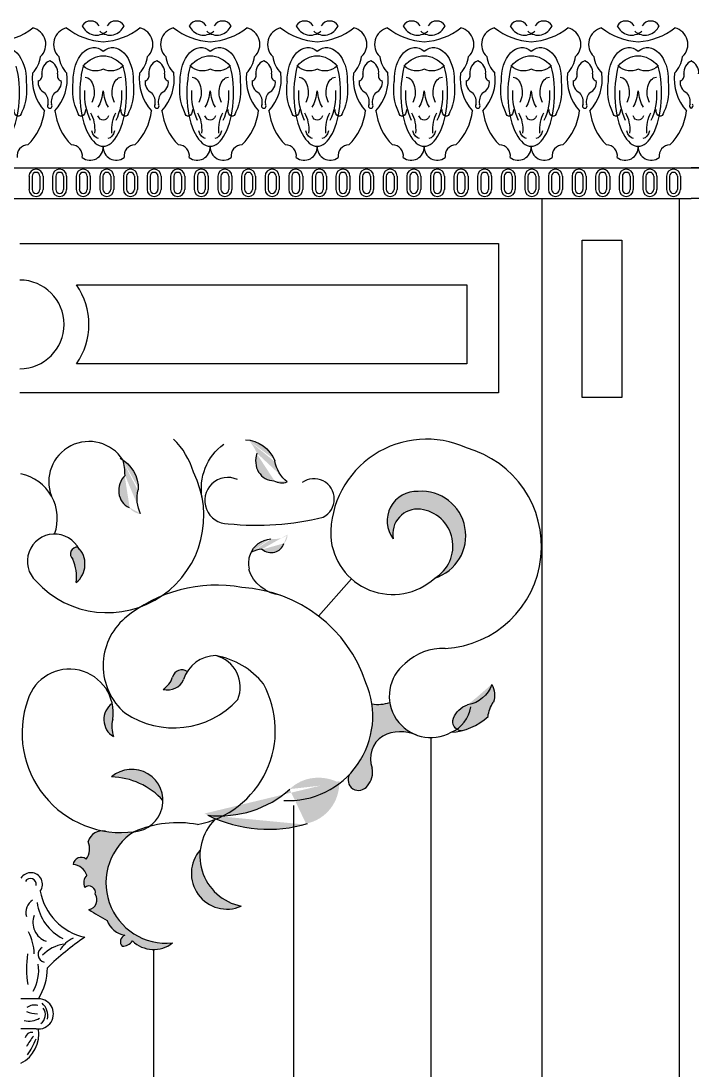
# Model space of a CAD drawing. Extents: x 12262 to 40734, y 30451 to 49613.
# Drawn here: x 16341 to 16726, y 33791 to 34392 of the extents above; entities that cross this region are included whole.
import ezdxf

# ---------------------------------------------------------------- set-up
doc = ezdxf.new("R2010")
doc.units = 0
doc.header["$LTSCALE"] = 0.85
doc.header["$MEASUREMENT"] = 0
doc.layers.get('0').update_dxf_attribs({"linetype": 'CONTINUOUS'})

# ---------------------------------------------------------------- blocks, each defined once
blk = doc.blocks.new('A$C3F570633')
h = blk.add_hatch(color=256)
edge = h.paths.add_edge_path()
edge.add_ellipse((519.39, 2300.04), major_axis=(-3.94, -9.88), ratio=0.92634, start_angle=353.12629, end_angle=397.75061, ccw=False)
edge.add_ellipse((515.16, 2302.64), major_axis=(-4.48, -11.24), ratio=0.92634, start_angle=271.7919, end_angle=379.37109, ccw=False)
edge.add_ellipse((476.04, 2290.93), major_axis=(-12.43, -31.21), ratio=0.92634, start_angle=138.02952, end_angle=154.27041)
edge.add_ellipse((495.69, 2292.05), major_axis=(-8.31, -20.85), ratio=0.92634, start_angle=137.04863, end_angle=192.03429, ccw=False)
edge.add_ellipse((534.32, 2306.81), major_axis=(-7.78, -19.53), ratio=0.92634, start_angle=-56.58752, end_angle=-15.87348)
h = blk.add_hatch(color=256)
edge = h.paths.add_edge_path()
edge.add_ellipse((439.78, 2281.85), major_axis=(-7.66, -7.38), ratio=0.92634, start_angle=353.12629, end_angle=397.75061, ccw=False)
edge.add_ellipse((436.99, 2285.96), major_axis=(-8.71, -8.39), ratio=0.92634, start_angle=271.7919, end_angle=379.37109, ccw=False)
edge.add_ellipse((396.52, 2291.41), major_axis=(-24.19, -23.32), ratio=0.92634, start_angle=138.02952, end_angle=154.27041)
edge.add_ellipse((414.89, 2284.33), major_axis=(-16.16, -15.58), ratio=0.92634, start_angle=137.04863, end_angle=192.03429, ccw=False)
edge.add_ellipse((456.17, 2281.87), major_axis=(-15.13, -14.59), ratio=0.92634, start_angle=-56.58752, end_angle=-15.87348)
for points in [[(606.53, 2234.91, 0.889055), (597.1, 2284.61, 0.634412), (582.69, 2257.47, -0.501542), (598.37, 2274.4, -0.714869)], [(399.06, 2245.81, -0.128168), (401.01, 2232.35, 0.444622), (401.94, 2252.65, 0.752033)], [(456.27, 2178.21, -0.162336), (450.83, 2171.09, 0.358937), (462.58, 2176.76, -0.065624), (464.66, 2181.36, 0.538744)], [(422.33, 2144.1, -0.144461), (421.87, 2153.9, 0.093146), (421.57, 2163.15, 0.539707)], [(580.81, 2163.67, -0.125173), (570.52, 2162.79, -0.230821), (557.65, 2122.39, 0.011556), (557.51, 2122.14, 0.940027), (567.92, 2115.92, 0.240693), (570.68, 2126.07, -0.358479), (576.75, 2144.4, -0.212512), (594.77, 2145.52, -0.256221)], [(450.72, 2107.43, 0.642192), (421.14, 2120.96, -0.20785)], [(434.24, 2089.6, -0.077535), (416.69, 2090.03, 0.366095), (407.84, 2083.94, -0.26272), (406.68, 2073.9, 0.575464), (399.14, 2070.81, -0.301698), (407.07, 2064.63, 0.333691), (405.91, 2057.68, -0.709224), (411.9, 2053.82, -0.542457), (408.23, 2044.94, 0.022486), (418.66, 2038.76, 0.2823), (428.91, 2030.27, 0.550556), (427.36, 2023.9, 0.239922), (433.16, 2026.99, 0.372227), (456.2, 2025.82, -0.79377)], [(472.09, 2079.09, 0.802898), (495.57, 2046.94, -0.388891)]]:
    blk.add_hatch(color=256).paths.add_polyline_path(points)
h = blk.add_hatch(color=256)
edge = h.paths.add_edge_path()
edge.add_ellipse((514.84, 2259.98), major_axis=(5.77, -4.71), ratio=0.92634, start_angle=353.12629, end_angle=397.75061, ccw=False)
edge.add_ellipse((512.21, 2257.7), major_axis=(6.56, -5.35), ratio=0.92634, start_angle=271.7919, end_angle=379.37109, ccw=False)
edge.add_ellipse((511.79, 2229.12), major_axis=(18.21, -14.87), ratio=0.92634, start_angle=138.02952, end_angle=154.27041)
edge.add_ellipse((515.18, 2242.47), major_axis=(12.17, -9.94), ratio=0.92634, start_angle=137.04863, end_angle=192.03429, ccw=False)
edge.add_ellipse((513.47, 2271.37), major_axis=(11.4, -9.31), ratio=0.92634, start_angle=-56.58752, end_angle=-15.87348)
h = blk.add_hatch(color=256)
edge = h.paths.add_edge_path()
edge.add_ellipse((628.7, 2151.49), major_axis=(-10.93, -5.34), ratio=0.92634, start_angle=261.54287, end_angle=316.3402)
edge.add_ellipse((622.71, 2152.87), major_axis=(-5.24, -2.56), ratio=0.92634, start_angle=-46.39701, end_angle=56.92173)
edge.add_ellipse((615.99, 2176.16), major_axis=(-28.33, -13.84), ratio=0.92634, start_angle=76.49144, end_angle=108.48188)
edge.add_ellipse((655.29, 2154.95), major_axis=(-16.63, -8.12), ratio=0.92634, start_angle=301.52874, end_angle=329.88088, ccw=False)
edge.add_ellipse((628.13, 2167.23), major_axis=(-11.65, -5.69), ratio=0.92634, start_angle=136.02906, end_angle=185.53379)
edge.add_ellipse((623.75, 2177.51), major_axis=(-14.73, -7.2), ratio=0.92634, start_angle=71.56783, end_angle=138.79946, ccw=False)
h = blk.add_hatch(color=256)
edge = h.paths.add_edge_path()
edge.add_ellipse((478.15, 2163.84), major_axis=(-44.81, 50.26), ratio=0.92634, start_angle=134.60221, end_angle=180.54934)
edge.add_ellipse((541.77, 2094.89), major_axis=(-17.64, 19.78), ratio=0.92634, start_angle=292.68346, end_angle=362.353, ccw=False)
edge.add_ellipse((525.74, 2120.06), major_axis=(-18.13, 20.33), ratio=0.92634, start_angle=153.47716, end_angle=225.07045, ccw=False)
edge.add_ellipse((505.33, 2169.37), major_axis=(-53.9, 60.45), ratio=0.92634, start_angle=114.29227, end_angle=157.38507, ccw=False)
for p, q in [((-8.52, 2469.98), (1515.86, 2469.98)), ((-8.52, 2469.98), (753.67, 2469.98)), ((1515.86, 2469.98), (753.67, 2469.98)), ((373.89, 2465.2), (373.89, 2457.64)), ((375.67, 2465.2), (375.67, 2457.64)), ((380.16, 2465.2), (380.16, 2457.64)), ((381.94, 2465.2), (381.94, 2457.64)), ((387.43, 2465.2), (387.43, 2457.64)), ((389.21, 2465.2), (389.21, 2457.64)), ((393.7, 2465.2), (393.7, 2457.64)), ((395.48, 2465.2), (395.48, 2457.64)), ((400.97, 2465.2), (400.97, 2457.64)), ((402.75, 2465.2), (402.75, 2457.64)), ((407.24, 2465.2), (407.24, 2457.64)), ((409.02, 2465.2), (409.02, 2457.64)), ((414.5, 2465.2), (414.5, 2457.64)), ((416.29, 2465.2), (416.29, 2457.64)), ((420.78, 2465.2), (420.78, 2457.64)), ((422.56, 2465.2), (422.56, 2457.64)), ((428.04, 2465.2), (428.04, 2457.64)), ((429.83, 2465.2), (429.83, 2457.64)), ((434.32, 2465.2), (434.32, 2457.64)), ((436.1, 2465.2), (436.1, 2457.64)), ((441.58, 2465.2), (441.58, 2457.64)), ((443.37, 2465.2), (443.37, 2457.64)), ((447.86, 2465.2), (447.86, 2457.64)), ((449.64, 2465.2), (449.64, 2457.64)), ((455.12, 2465.2), (455.12, 2457.64)), ((456.9, 2465.2), (456.9, 2457.64)), ((461.4, 2465.2), (461.4, 2457.64)), ((463.18, 2465.2), (463.18, 2457.64)), ((468.66, 2465.2), (468.66, 2457.64)), ((470.44, 2465.2), (470.44, 2457.64)), ((474.94, 2465.2), (474.94, 2457.64)), ((476.72, 2465.2), (476.72, 2457.64)), ((482.2, 2465.2), (482.2, 2457.64)), ((483.98, 2465.2), (483.98, 2457.64)), ((488.48, 2465.2), (488.48, 2457.64)), ((490.26, 2465.2), (490.26, 2457.64)), ((495.74, 2465.2), (495.74, 2457.64)), ((497.52, 2465.2), (497.52, 2457.64)), ((502.02, 2465.2), (502.02, 2457.64)), ((503.8, 2465.2), (503.8, 2457.64)), ((509.28, 2465.2), (509.28, 2457.64)), ((511.06, 2465.2), (511.06, 2457.64)), ((515.56, 2465.2), (515.56, 2457.64)), ((517.34, 2465.2), (517.34, 2457.64)), ((522.82, 2465.2), (522.82, 2457.64)), ((524.6, 2465.2), (524.6, 2457.64)), ((529.1, 2465.2), (529.1, 2457.64)), ((530.88, 2465.2), (530.88, 2457.64)), ((536.36, 2465.2), (536.36, 2457.64)), ((538.14, 2465.2), (538.14, 2457.64)), ((542.64, 2465.2), (542.64, 2457.64)), ((544.42, 2465.2), (544.42, 2457.64)), ((549.9, 2465.2), (549.9, 2457.64)), ((551.68, 2465.2), (551.68, 2457.64)), ((556.18, 2465.2), (556.18, 2457.64)), ((557.96, 2465.2), (557.96, 2457.64)), ((563.44, 2465.2), (563.44, 2457.64)), ((565.22, 2465.2), (565.22, 2457.64)), ((569.71, 2465.2), (569.71, 2457.64)), ((571.5, 2465.2), (571.5, 2457.64)), ((576.98, 2465.2), (576.98, 2457.64)), ((578.76, 2465.2), (578.76, 2457.64)), ((583.25, 2465.2), (583.25, 2457.64)), ((585.04, 2465.2), (585.04, 2457.64)), ((590.52, 2465.2), (590.52, 2457.64)), ((592.3, 2465.2), (592.3, 2457.64)), ((596.79, 2465.2), (596.79, 2457.64)), ((598.58, 2465.2), (598.58, 2457.64)), ((604.06, 2465.2), (604.06, 2457.64)), ((605.84, 2465.2), (605.84, 2457.64)), ((610.33, 2465.2), (610.33, 2457.64)), ((612.11, 2465.2), (612.11, 2457.64)), ((617.6, 2465.2), (617.6, 2457.64)), ((619.38, 2465.2), (619.38, 2457.64)), ((623.87, 2465.2), (623.87, 2457.64)), ((625.65, 2465.2), (625.65, 2457.64)), ((631.14, 2465.2), (631.14, 2457.64)), ((632.92, 2465.2), (632.92, 2457.64)), ((637.41, 2465.2), (637.41, 2457.64)), ((639.19, 2465.2), (639.19, 2457.64)), ((644.68, 2465.2), (644.68, 2457.64)), ((646.46, 2465.2), (646.46, 2457.64)), ((650.95, 2465.2), (650.95, 2457.64)), ((652.73, 2465.2), (652.73, 2457.64)), ((658.22, 2465.2), (658.22, 2457.64)), ((660, 2465.2), (660, 2457.64)), ((664.49, 2465.2), (664.49, 2457.64)), ((666.27, 2465.2), (666.27, 2457.64)), ((671.76, 2465.2), (671.76, 2457.64)), ((673.54, 2465.2), (673.54, 2457.64)), ((678.03, 2465.2), (678.03, 2457.64)), ((679.81, 2465.2), (679.81, 2457.64)), ((685.3, 2465.2), (685.3, 2457.64)), ((687.08, 2465.2), (687.08, 2457.64)), ((691.57, 2465.2), (691.57, 2457.64)), ((693.35, 2465.2), (693.35, 2457.64)), ((698.84, 2465.2), (698.84, 2457.64)), ((700.62, 2465.2), (700.62, 2457.64)), ((705.11, 2465.2), (705.11, 2457.64)), ((706.89, 2465.2), (706.89, 2457.64)), ((712.38, 2465.2), (712.38, 2457.64)), ((714.16, 2465.2), (714.16, 2457.64)), ((718.65, 2465.2), (718.65, 2457.64)), ((720.43, 2465.2), (720.43, 2457.64)), ((725.92, 2465.2), (725.92, 2457.64)), ((727.7, 2465.2), (727.7, 2457.64)), ((732.19, 2465.2), (732.19, 2457.64)), ((733.97, 2465.2), (733.97, 2457.64)), ((739.46, 2465.2), (739.46, 2457.64)), ((741.24, 2465.2), (741.24, 2457.64)), ((745.73, 2465.2), (745.73, 2457.64)), ((747.51, 2465.2), (747.51, 2457.64)), ((-8.52, 2452.47), (753.67, 2452.47)), ((-0.67, 2452.47), (753.67, 2452.47)), ((368.61, 2452.47), (737.9, 2452.47)), ((667.98, 2452.47), (667.98, 1356.78)), ((746.77, 2452.47), (746.77, 1356.78)), ((1508.01, 2452.47), (753.67, 2452.47)), ((1515.86, 2452.47), (753.67, 2452.47)), ((368.61, 2426.7), (643.19, 2426.7)), ((643.19, 2426.7), (643.19, 2341.03)), ((691.08, 2338.5), (691.08, 2428.52)), ((691.08, 2428.52), (713.95, 2428.52)), ((713.95, 2428.52), (713.95, 2338.5)), ((401.18, 2402.9), (624.93, 2402.9)), ((624.93, 2402.9), (624.93, 2357.69)), ((624.93, 2357.69), (401.18, 2357.69)), ((643.19, 2341.03), (368.61, 2341.03)), ((713.95, 2338.5), (691.08, 2338.5)), ((539.94, 2213.18), (558.82, 2234.47)), ((604.33, 2143.52), (604.33, 1422.48)), ((525.54, 2104.55), (525.54, 1536.58)), ((445.35, 2022.1), (445.35, 1579.16)), ((378.05, 1993.77), (369.29, 1993.77)), ((378.05, 1976.64), (369.29, 1976.64))]:
    blk.add_line(p, q)
for centre, radius, start, end in [((409.3, 2548.47), 5.7, 31.90098, 148.09902), ((412.56, 2554.84), 8.77, 202.46916, 312.00275), ((420.32, 2554.84), 8.77, 227.99725, 337.53084), ((423.58, 2548.47), 5.7, 31.90098, 148.09902), ((470.66, 2548.47), 5.7, 31.90098, 148.09902), ((473.92, 2554.84), 8.77, 202.46916, 312.00275), ((481.69, 2554.84), 8.77, 227.99725, 337.53084), ((484.95, 2548.47), 5.7, 31.90098, 148.09902), ((532.03, 2548.47), 5.7, 31.90098, 148.09902), ((535.29, 2554.84), 8.77, 202.46916, 312.00275), ((543.05, 2554.84), 8.77, 227.99725, 337.53084), ((546.31, 2548.47), 5.7, 31.90098, 148.09902), ((593.39, 2548.47), 5.7, 31.90098, 148.09902), ((596.65, 2554.84), 8.77, 202.46916, 312.00275), ((604.42, 2554.84), 8.77, 227.99725, 337.53084), ((607.68, 2548.47), 5.7, 31.90098, 148.09902), ((654.76, 2548.47), 5.7, 31.90098, 148.09902), ((658.01, 2554.84), 8.77, 202.46916, 312.00275), ((665.78, 2554.84), 8.77, 227.99725, 337.53084), ((669.04, 2548.47), 5.7, 31.90098, 148.09902), ((716.12, 2548.47), 5.7, 31.90098, 148.09902), ((719.38, 2554.84), 8.77, 202.46916, 312.00275), ((727.15, 2554.84), 8.77, 227.99725, 337.53084), ((730.41, 2548.47), 5.7, 31.90098, 148.09902), ((352.48, 2580.87), 38.7, 273.84209, 307.5323), ((373.89, 2540.79), 9.64, 313.50597, 77.02197), ((397.62, 2540.79), 9.64, 102.97803, 226.49403), ((419.03, 2580.87), 38.7, 232.4677, 266.15791), ((413.85, 2580.87), 38.7, 273.84209, 307.5323), ((435.26, 2540.79), 9.64, 313.50597, 77.02197), ((458.99, 2540.79), 9.64, 102.97803, 226.49403), ((480.4, 2580.87), 38.7, 232.4677, 266.15791), ((475.21, 2580.87), 38.7, 273.84209, 307.5323), ((496.62, 2540.79), 9.64, 313.50597, 77.02197), ((520.35, 2540.79), 9.64, 102.97803, 226.49403), ((541.76, 2580.87), 38.7, 232.4677, 266.15791), ((536.58, 2580.87), 38.7, 273.84209, 307.5323), ((557.99, 2540.79), 9.64, 313.50597, 77.02197), ((581.72, 2540.79), 9.64, 102.97803, 226.49403), ((603.13, 2580.87), 38.7, 232.4677, 266.15791), ((597.94, 2580.87), 38.7, 273.84209, 307.5323), ((619.35, 2540.79), 9.64, 313.50597, 77.02197), ((643.08, 2540.79), 9.64, 102.97803, 226.49403), ((664.49, 2580.87), 38.7, 232.4677, 266.15791), ((659.31, 2580.87), 38.7, 273.84209, 307.5323), ((680.71, 2540.79), 9.64, 313.50597, 77.02197), ((704.45, 2540.79), 9.64, 102.97803, 226.49403), ((725.86, 2580.87), 38.7, 232.4677, 266.15791), ((720.67, 2580.87), 38.7, 273.84209, 307.5323), ((742.08, 2540.79), 9.64, 313.50597, 77.02197), ((364.46, 2535.79), 16.19, 314.80995, 352.93368), ((407.05, 2535.79), 16.19, 187.06632, 225.19005), ((425.83, 2535.79), 16.19, 314.80995, 352.93368), ((468.42, 2535.79), 16.19, 187.06632, 225.19005), ((487.19, 2535.79), 16.19, 314.80995, 352.93368), ((529.78, 2535.79), 16.19, 187.06632, 225.19005), ((548.56, 2535.79), 16.19, 314.80995, 352.93368), ((591.15, 2535.79), 16.19, 187.06632, 225.19005), ((609.92, 2535.79), 16.19, 314.80995, 352.93368), ((652.51, 2535.79), 16.19, 187.06632, 225.19005), ((671.28, 2535.79), 16.19, 314.80995, 352.93368), ((713.88, 2535.79), 16.19, 187.06632, 225.19005), ((732.65, 2535.79), 16.19, 314.80995, 352.93368), ((388.54, 2524.62), 7.33, 112.12172, 186.07748), ((383.02, 2524.62), 7.33, 353.92252, 67.87828), ((449.9, 2524.62), 7.33, 112.12172, 186.07748), ((444.38, 2524.62), 7.33, 353.92252, 67.87828), ((511.27, 2524.62), 7.33, 112.12172, 186.07748), ((505.74, 2524.62), 7.33, 353.92252, 67.87828), ((572.63, 2524.62), 7.33, 112.12172, 186.07748), ((567.11, 2524.62), 7.33, 353.92252, 67.87828), ((634, 2524.62), 7.33, 112.12172, 186.07748), ((628.47, 2524.62), 7.33, 353.92252, 67.87828), ((695.36, 2524.62), 7.33, 112.12172, 186.07748), ((689.84, 2524.62), 7.33, 353.92252, 67.87828), ((756.73, 2524.62), 7.33, 112.12172, 186.07748), ((750.61, 2524.62), 7.33, 353.92252, 67.87828), ((402.91, 2521.04), 27.23, 173.11072, 222.29173), ((378.42, 2522.85), 3, 284.97746, 19.38913), ((368.61, 2521.04), 27.23, 317.70827, 6.88928), ((393.14, 2522.85), 3, 160.61087, 255.02254), ((464.27, 2521.04), 27.23, 173.11072, 222.29173), ((439.78, 2522.85), 3, 284.97746, 19.38913), ((429.97, 2521.04), 27.23, 317.70827, 6.88928), ((454.5, 2522.85), 3, 160.61087, 255.02254), ((525.64, 2521.04), 27.23, 173.11072, 222.29173), ((501.15, 2522.85), 3, 284.97746, 19.38913), ((491.34, 2521.04), 27.23, 317.70827, 6.88928), ((515.87, 2522.85), 3, 160.61087, 255.02254), ((587, 2521.04), 27.23, 173.11072, 222.29173), ((562.51, 2522.85), 3, 284.97746, 19.38913), ((552.7, 2521.04), 27.23, 317.70827, 6.88928), ((577.23, 2522.85), 3, 160.61087, 255.02254), ((648.36, 2521.04), 27.23, 173.11072, 222.29173), ((623.88, 2522.85), 3, 284.97746, 19.38913), ((614.07, 2521.04), 27.23, 317.70827, 6.88928), ((638.59, 2522.85), 3, 160.61087, 255.02254), ((709.73, 2521.04), 27.23, 173.11072, 222.29173), ((685.24, 2522.85), 3, 284.97746, 19.38913), ((675.43, 2521.04), 27.23, 317.70827, 6.88928), ((699.96, 2522.85), 3, 160.61087, 255.02254), ((771.09, 2521.04), 27.23, 173.11072, 222.29173), ((746.6, 2522.85), 3, 284.97746, 19.38913), ((385.51, 2518.92), 6.41, 170.70041, 247.03968), ((386.04, 2518.92), 6.41, 292.96032, 9.29959), ((446.88, 2518.92), 6.41, 170.70041, 247.03968), ((447.4, 2518.92), 6.41, 292.96032, 9.29959), ((508.24, 2518.92), 6.41, 170.70041, 247.03968), ((508.77, 2518.92), 6.41, 292.96032, 9.29959), ((569.61, 2518.92), 6.41, 170.70041, 247.03968), ((570.13, 2518.92), 6.41, 292.96032, 9.29959), ((630.97, 2518.92), 6.41, 170.70041, 247.03968), ((631.5, 2518.92), 6.41, 292.96032, 9.29959), ((692.34, 2518.92), 6.41, 170.70041, 247.03968), ((692.86, 2518.92), 6.41, 292.96032, 9.29959), ((753.7, 2518.92), 6.41, 170.70041, 247.03968), ((376.8, 2507.82), 8.11, 350.19861, 39.91327), ((394.76, 2507.82), 8.11, 140.08673, 189.80139), ((438.16, 2507.82), 8.11, 350.19861, 39.91327), ((456.12, 2507.82), 8.11, 140.08673, 189.80139), ((499.53, 2507.82), 8.11, 350.19861, 39.91327), ((517.48, 2507.82), 8.11, 140.08673, 189.80139), ((560.89, 2507.82), 8.11, 350.19861, 39.91327), ((578.85, 2507.82), 8.11, 140.08673, 189.80139), ((622.26, 2507.82), 8.11, 350.19861, 39.91327), ((640.21, 2507.82), 8.11, 140.08673, 189.80139), ((683.62, 2507.82), 8.11, 350.19861, 39.91327), ((701.58, 2507.82), 8.11, 140.08673, 189.80139), ((744.99, 2507.82), 8.11, 350.19861, 39.91327), ((385.78, 2505.55), 1.33, 138.15254, 41.84746), ((447.14, 2505.55), 1.33, 138.15254, 41.84746), ((508.51, 2505.55), 1.33, 138.15254, 41.84746), ((569.87, 2505.55), 1.33, 138.15254, 41.84746), ((631.23, 2505.55), 1.33, 138.15254, 41.84746), ((692.6, 2505.55), 1.33, 138.15254, 41.84746), ((753.96, 2505.55), 1.33, 138.15254, 257.25602), ((753.38, 2505.55), 1.33, 282.74398, 41.84746), ((350.16, 2506.48), 32.82, 314.74521, 353.41431), ((421.36, 2506.48), 32.82, 186.58569, 225.25479), ((411.53, 2506.48), 32.82, 314.74521, 353.41431), ((482.72, 2506.48), 32.82, 186.58569, 225.25479), ((472.89, 2506.48), 32.82, 314.74521, 353.41431), ((544.08, 2506.48), 32.82, 186.58569, 225.25479), ((534.25, 2506.48), 32.82, 314.74521, 353.41431), ((605.45, 2506.48), 32.82, 186.58569, 225.25479), ((595.62, 2506.48), 32.82, 314.74521, 353.41431), ((666.81, 2506.48), 32.82, 186.58569, 225.25479), ((656.98, 2506.48), 32.82, 314.74521, 353.41431), ((728.18, 2506.48), 32.82, 186.58569, 225.25479), ((718.35, 2506.48), 32.82, 314.74521, 353.41431), ((373.29, 2476.92), 6.26, 90.26148, 189.23136), ((398.22, 2476.92), 6.26, 350.76864, 89.73852), ((408.95, 2481.88), 7.51, 232.67562, 4.01337), ((423.93, 2481.88), 7.51, 175.98663, 307.32438), ((434.66, 2476.92), 6.26, 90.26148, 189.23136), ((459.59, 2476.92), 6.26, 350.76864, 89.73852), ((470.32, 2481.88), 7.51, 232.67562, 4.01337), ((485.29, 2481.88), 7.51, 175.98663, 307.32438), ((496.02, 2476.92), 6.26, 90.26148, 189.23136), ((520.95, 2476.92), 6.26, 350.76864, 89.73852), ((531.68, 2481.88), 7.51, 232.67562, 4.01337), ((546.66, 2481.88), 7.51, 175.98663, 307.32438), ((557.38, 2476.92), 6.26, 90.26148, 189.23136), ((582.32, 2476.92), 6.26, 350.76864, 89.73852), ((593.04, 2481.88), 7.51, 232.67562, 4.01337), ((608.02, 2481.88), 7.51, 175.98663, 307.32438), ((618.75, 2476.92), 6.26, 90.26148, 189.23136), ((643.68, 2476.92), 6.26, 350.76864, 89.73852), ((654.41, 2481.88), 7.51, 232.67562, 4.01337), ((669.39, 2481.88), 7.51, 175.98663, 307.32438), ((680.11, 2476.92), 6.26, 90.26148, 189.23136), ((705.05, 2476.92), 6.26, 350.76864, 89.73852), ((715.77, 2481.88), 7.51, 232.67562, 4.01337), ((730.75, 2481.88), 7.51, 175.98663, 307.32438), ((741.48, 2476.92), 6.26, 90.26148, 189.23136), ((377.91, 2465.2), 4.03, 0, 180), ((377.91, 2465.2), 2.25, 0, 180), ((391.45, 2465.2), 4.03, 0, 180), ((391.45, 2465.2), 2.25, 0, 180), ((404.99, 2465.2), 4.03, 0, 180), ((404.99, 2465.2), 2.25, 0, 180), ((418.53, 2465.2), 4.03, 0, 180), ((418.53, 2465.2), 2.25, 0, 180), ((432.07, 2465.2), 4.03, 0, 180), ((432.07, 2465.2), 2.25, 0, 180), ((445.61, 2465.2), 4.03, 0, 180), ((445.61, 2465.2), 2.25, 0, 180), ((459.15, 2465.2), 4.03, 0, 180), ((459.15, 2465.2), 2.25, 0, 180), ((472.69, 2465.2), 4.03, 0, 180), ((472.69, 2465.2), 2.25, 0, 180), ((486.23, 2465.2), 4.03, 0, 180), ((486.23, 2465.2), 2.25, 0, 180), ((499.77, 2465.2), 4.03, 0, 180), ((499.77, 2465.2), 2.25, 0, 180), ((513.31, 2465.2), 4.03, 0, 180), ((513.31, 2465.2), 2.25, 0, 180), ((526.85, 2465.2), 4.03, 0, 180), ((526.85, 2465.2), 2.25, 0, 180), ((540.39, 2465.2), 4.03, 0, 180), ((540.39, 2465.2), 2.25, 0, 180), ((553.93, 2465.2), 4.03, 0, 180), ((553.93, 2465.2), 2.25, 0, 180), ((567.47, 2465.2), 4.03, 0, 180), ((567.47, 2465.2), 2.25, 0, 180), ((581.01, 2465.2), 4.03, 0, 180), ((581.01, 2465.2), 2.25, 0, 180), ((594.55, 2465.2), 4.03, 0, 180), ((594.55, 2465.2), 2.25, 0, 180), ((608.09, 2465.2), 4.03, 0, 180), ((608.09, 2465.2), 2.25, 0, 180), ((621.63, 2465.2), 4.03, 0, 180), ((621.63, 2465.2), 2.25, 0, 180), ((635.17, 2465.2), 4.03, 0, 180), ((635.17, 2465.2), 2.25, 0, 180), ((648.71, 2465.2), 4.03, 0, 180), ((648.71, 2465.2), 2.25, 0, 180), ((662.25, 2465.2), 4.03, 0, 180), ((662.25, 2465.2), 2.25, 0, 180), ((675.79, 2465.2), 4.03, 0, 180), ((675.79, 2465.2), 2.25, 0, 180), ((689.33, 2465.2), 4.03, 0, 180), ((689.33, 2465.2), 2.25, 0, 180), ((702.87, 2465.2), 4.03, 0, 180), ((702.87, 2465.2), 2.25, 0, 180), ((716.4, 2465.2), 4.03, 0, 180), ((716.4, 2465.2), 2.25, 0, 180), ((729.94, 2465.2), 4.03, 0, 180), ((729.94, 2465.2), 2.25, 0, 180), ((743.48, 2465.2), 4.03, 0, 180), ((743.48, 2465.2), 2.25, 0, 180), ((377.91, 2457.64), 4.03, 180, 0), ((377.91, 2457.64), 2.25, 180, 0), ((391.45, 2457.64), 4.03, 180, 0), ((391.45, 2457.64), 2.25, 180, 0), ((404.99, 2457.64), 4.03, 180, 0), ((404.99, 2457.64), 2.25, 180, 0), ((418.53, 2457.64), 4.03, 180, 0), ((418.53, 2457.64), 2.25, 180, 0), ((432.07, 2457.64), 4.03, 180, 0), ((432.07, 2457.64), 2.25, 180, 0), ((445.61, 2457.64), 4.03, 180, 0), ((445.61, 2457.64), 2.25, 180, 0), ((459.15, 2457.64), 4.03, 180, 0), ((459.15, 2457.64), 2.25, 180, 0), ((472.69, 2457.64), 4.03, 180, 0), ((472.69, 2457.64), 2.25, 180, 0), ((486.23, 2457.64), 4.03, 180, 0), ((486.23, 2457.64), 2.25, 180, 0), ((499.77, 2457.64), 4.03, 180, 0), ((499.77, 2457.64), 2.25, 180, 0), ((513.31, 2457.64), 4.03, 180, 0), ((513.31, 2457.64), 2.25, 180, 0), ((526.85, 2457.64), 4.03, 180, 0), ((526.85, 2457.64), 2.25, 180, 0), ((540.39, 2457.64), 4.03, 180, 0), ((540.39, 2457.64), 2.25, 180, 0), ((553.93, 2457.64), 4.03, 180, 0), ((553.93, 2457.64), 2.25, 180, 0), ((567.47, 2457.64), 4.03, 180, 0), ((567.47, 2457.64), 2.25, 180, 0), ((581.01, 2457.64), 4.03, 180, 0), ((581.01, 2457.64), 2.25, 180, 0), ((594.55, 2457.64), 4.03, 180, 0), ((594.55, 2457.64), 2.25, 180, 0), ((608.09, 2457.64), 4.03, 180, 0), ((608.09, 2457.64), 2.25, 180, 0), ((621.63, 2457.64), 4.03, 180, 0), ((621.63, 2457.64), 2.25, 180, 0), ((635.17, 2457.64), 4.03, 180, 0), ((635.17, 2457.64), 2.25, 180, 0), ((648.71, 2457.64), 4.03, 180, 0), ((648.71, 2457.64), 2.25, 180, 0), ((662.25, 2457.64), 4.03, 180, 0), ((662.25, 2457.64), 2.25, 180, 0), ((675.79, 2457.64), 4.03, 180, 0), ((675.79, 2457.64), 2.25, 180, 0), ((689.33, 2457.64), 4.03, 180, 0), ((689.33, 2457.64), 2.25, 180, 0), ((702.87, 2457.64), 4.03, 180, 0), ((702.87, 2457.64), 2.25, 180, 0), ((716.4, 2457.64), 4.03, 180, 0), ((716.4, 2457.64), 2.25, 180, 0), ((729.94, 2457.64), 4.03, 180, 0), ((729.94, 2457.64), 2.25, 180, 0), ((743.48, 2457.64), 4.03, 180, 0), ((743.48, 2457.64), 2.25, 180, 0), ((368.61, 2380.3), 25.41, 270, 90), ((368.61, 2380.3), 39.64, 325.22979, 34.77021), ((408.32, 2290.14), 23.07, 32.94235, 201.14932), ((427.52, 2284.1), 42.22, 15.84101, 46.13987), ((601.73, 2259.73), 54.82, 65.2025, 181.04869), ((609.3, 2253.06), 58.51, 273.18252, 74.7085), ((364, 2269.05), 26.13, 340.14155, 78.34206), ((418.79, 2270.5), 55.38, 222.43591, 26.98487), ((487.93, 2279.35), 13.25, 65.09292, 270.46923), ((537.34, 2280.28), 11.64, 297.09959, 126.13225), ((596.28, 2267.65), 16.98, 87.24167, 216.80788), ((598.89, 2259.2), 25.47, 287.46402, 94.01947), ((504.59, 2421.95), 156.73, 263.94102, 284.05363), ((596.84, 2260.08), 14.39, 83.9011, 190.44381), ((595.7, 2253.26), 21.31, 300.55208, 82.79125), ((388.58, 2244.55), 15.62, 25.8312, 226.96093), ((582.43, 2261.09), 35.58, 183.81033, 312.62925), ((401.49, 2248.81), 3.86, 83.27955, 231.05698), ((392.32, 2242.92), 13.69, 309.43899, 45.32293), ((374.21, 2235.34), 26.97, 353.63622, 22.8508), ((481.31, 2148.6), 82.24, 79.71005, 129.60723), ((491.46, 2150.02), 79.62, 18.24339, 86.73384), ((452.16, 2184.79), 35.77, 130.59957, 229.40043), ((481.06, 2171.18), 19.31, 90, 163.19078), ((473.24, 2146.34), 44.83, 38.55797, 79.95261), ((476.37, 2172.43), 18.65, 337.48092, 75.42382), ((611.52, 2162.49), 32.17, 88.18283, 132.97973), ((604.33, 2167.33), 23.81, 128.26073, 299.17602), ((397.12, 2157.73), 25.05, 351.20685, 162.81862), ((461.5, 2177.02), 5.36, 53.96952, 167.22277), ((442.87, 2182.8), 14.16, 304.1931, 341.07612), ((453.26, 2181.05), 10.26, 256.29501, 335.27468), ((460.18, 2147.68), 54.98, 280.82175, 28.9389), ((522.66, 2155.79), 48.38, 266.81253, 23.32475), ((426.85, 2146.06), 56.95, 160.43598, 277.45616), ((428.21, 2153.87), 11.4, 125.56485, 238.98903), ((456.81, 2198.91), 49.83, 235.90959, 317.57433), ((573.93, 2183.44), 20.93, 260.63001, 289.16921), ((608.63, 2163.84), 18.78, 292.89883, 351.74896), ((438.71, 2149.78), 17.34, 166.23922, 199.11977), ((584.86, 2131.54), 15.2, 122.22749, 201.11424), ((587.02, 2124.72), 22.2, 66.20564, 117.55461), ((432.84, 2107.43), 17.89, 274.50722, 130.83301), ((559.37, 2123.7), 11.55, 317.71395, 11.84714), ((420.36, 2080.15), 40.82, 41.93303, 88.89998), ((562.91, 2119.35), 6.07, 150.052, 325.61782), ((459.01, 2032.65), 62.1, 79.33636, 113.50739), ((501.37, 2075.83), 29.47, 135.2692, 258.65252), ((415.87, 2081.75), 8.32, 76.29709, 164.74743), ((452.65, 2060.27), 34.63, 122.11913, 275.88514), ((398.37, 2079.95), 10.28, 323.97046, 22.85093), ((487.39, 2065.61), 20.39, 138.6294, 293.67309), ((403.81, 2070.17), 4.71, 52.44701, 172.12257), ((398.45, 2061.75), 9.08, 18.48143, 85.63527), ((374.97, 2059.46), 6.65, 324.13205, 148.61969), ((411.12, 2060.39), 5.87, 133.62274, 207.43638), ((374.78, 2059.58), 3.25, 346.2815, 154.86071), ((408.23, 2054.7), 3.78, 346.50916, 127.88987), ((412.9, 2061.49), 33.08, 190.316, 257.80117), ((407.18, 2050.58), 5.73, 280.57897, 34.49069), ((380.93, 2043.11), 8.8, 124.34347, 193.55907), ((406.28, 2053.2), 28.12, 188.71683, 242.29758), ((387.45, 2037.56), 11.33, 159.1679, 250.58629), ((482.1, 2157.82), 134.9, 236.79983, 241.95245), ((430.71, 2042.87), 12.72, 198.80264, 261.86021), ((345.82, 2018.4), 31.08, 2.38562, 26.47339), ((496.17, 1896.99), 160.05, 124.32889, 134.27975), ((405.22, 2014.54), 15.22, 113.56805, 152.04928), ((430.15, 2026.6), 3.88, 108.68857, 224.02958), ((383.64, 2019.27), 4.54, 117.72333, 256.83361), ((396.53, 2005.08), 20.19, 97.93287, 137.20302), ((427.23, 2031.14), 7.24, 271.064, 325.02995), ((445.35, 2039.74), 17.64, 226.27791, 307.9444), ((423.44, 2011.24), 51.02, 170.66249, 190.50706), ((354.5, 2010.25), 24.95, 331.02965, 8.11693), ((351.42, 2011.57), 33.01, 327.53682, 0), ((379.27, 1985.2), 8.65, 261.91518, 98.08482), ((380.22, 2009.37), 24.17, 251.07935, 266.31359), ((376.85, 1983.7), 6.58, 70.75618, 128.6886), ((376.96, 1984.8), 6.3, 305.70232, 35.74177), ((375.5, 1984.31), 9.15, 346.64057, 50.24911), ((374.08, 1992.17), 11.09, 254.51126, 301.73764), ((360.79, 1973.56), 18.72, 296.99707, 9.18202), ((375.43, 1970.71), 3.84, 79.21662, 169.18542), ((418.28, 1939.78), 53.07, 141.92695, 149.8866), ((333.34, 1988.66), 48.02, 325.89796, 338.27866)]:
    blk.add_arc(centre, radius, start, end)
at = {"extrusion": (0, 0, -1)}
for centre, major_axis, ratio, start_param, end_param in [((360.44, 2520.67), (0, 18.28), 0.645366, -0.472261, 1.636941), ((411.07, 2520.67), (0, 18.28), 0.645366, 4.646244, 6.755447), ((421.81, 2520.67), (0, 18.28), 0.645366, -0.472261, 1.636941), ((472.44, 2520.67), (0, 18.28), 0.645366, 4.646244, 6.755447), ((483.17, 2520.67), (0, 18.28), 0.645366, -0.472261, 1.636941), ((533.8, 2520.67), (0, 18.28), 0.645366, 4.646244, 6.755447), ((544.54, 2520.67), (0, 18.28), 0.645366, -0.472261, 1.636941), ((595.17, 2520.67), (0, 18.28), 0.645366, 4.646244, 6.755447), ((605.9, 2520.67), (0, 18.28), 0.645366, -0.472261, 1.636941), ((656.53, 2520.67), (0, 18.28), 0.645366, 4.646244, 6.755447), ((667.27, 2520.67), (0, 18.28), 0.645366, -0.472261, 1.636941), ((717.9, 2520.67), (0, 18.28), 0.645366, 4.646244, 6.755447), ((728.63, 2520.67), (0, 18.28), 0.645366, -0.472261, 1.636941), ((416.44, 2504.52), (0, 29.74), 0.645366, -0.641892, 0.641892), ((477.8, 2504.52), (0, 29.74), 0.645366, -0.641892, 0.641892), ((539.17, 2504.52), (0, 29.74), 0.645366, -0.641892, 0.641892), ((600.53, 2504.52), (0, 29.74), 0.645366, -0.641892, 0.641892), ((661.9, 2504.52), (0, 29.74), 0.645366, -0.641892, 0.641892), ((723.26, 2504.52), (0, 29.74), 0.645366, -0.641892, 0.641892), ((411.98, 2548.2), (0, 22.64), 0.645366, 2.831102, 3.643315), ((420.9, 2548.2), (0, 22.64), 0.645366, 2.63987, 3.452083), ((473.34, 2548.2), (0, 22.64), 0.645366, 2.831102, 3.643315), ((482.27, 2548.2), (0, 22.64), 0.645366, 2.63987, 3.452083), ((534.7, 2548.2), (0, 22.64), 0.645366, 2.831102, 3.643315), ((543.63, 2548.2), (0, 22.64), 0.645366, 2.63987, 3.452083), ((596.07, 2548.2), (0, 22.64), 0.645366, 2.831102, 3.643315), ((605, 2548.2), (0, 22.64), 0.645366, 2.63987, 3.452083), ((657.43, 2548.2), (0, 22.64), 0.645366, 2.831102, 3.643315), ((666.36, 2548.2), (0, 22.64), 0.645366, 2.63987, 3.452083), ((718.8, 2548.2), (0, 22.64), 0.645366, 2.831102, 3.643315), ((727.73, 2548.2), (0, 22.64), 0.645366, 2.63987, 3.452083), ((405.65, 2513.29), (0, 8.77), 0.645366, 0.069598, 2.294907), ((427.23, 2513.29), (0, 8.77), 0.645366, 3.988278, 6.213587), ((467.01, 2513.29), (0, 8.77), 0.645366, 0.069598, 2.294907), ((488.6, 2513.29), (0, 8.77), 0.645366, 3.988278, 6.213587), ((528.38, 2513.29), (0, 8.77), 0.645366, 0.069598, 2.294907), ((549.96, 2513.29), (0, 8.77), 0.645366, 3.988278, 6.213587), ((589.74, 2513.29), (0, 8.77), 0.645366, 0.069598, 2.294907), ((611.33, 2513.29), (0, 8.77), 0.645366, 3.988278, 6.213587), ((651.11, 2513.29), (0, 8.77), 0.645366, 0.069598, 2.294907), ((672.69, 2513.29), (0, 8.77), 0.645366, 3.988278, 6.213587), ((712.47, 2513.29), (0, 8.77), 0.645366, 0.069598, 2.294907), ((734.05, 2513.29), (0, 8.77), 0.645366, 3.988278, 6.213587), ((358.35, 2514.88), (0, 21.97), 0.645366, 1.360621, 2.195389), ((413.17, 2514.88), (0, 21.97), 0.645366, 4.087796, 4.922564), ((419.71, 2514.88), (0, 21.97), 0.645366, 1.360621, 2.195389), ((474.53, 2514.88), (0, 21.97), 0.645366, 4.087796, 4.922564), ((481.08, 2514.88), (0, 21.97), 0.645366, 1.360621, 2.195389), ((535.9, 2514.88), (0, 21.97), 0.645366, 4.087796, 4.922564), ((542.44, 2514.88), (0, 21.97), 0.645366, 1.360621, 2.195389), ((597.26, 2514.88), (0, 21.97), 0.645366, 4.087796, 4.922564), ((603.81, 2514.88), (0, 21.97), 0.645366, 1.360621, 2.195389), ((658.63, 2514.88), (0, 21.97), 0.645366, 4.087796, 4.922564), ((665.17, 2514.88), (0, 21.97), 0.645366, 1.360621, 2.195389), ((719.99, 2514.88), (0, 21.97), 0.645366, 4.087796, 4.922564), ((726.53, 2514.88), (0, 21.97), 0.645366, 1.360621, 2.195389), ((421.35, 2511.99), (0, 23.96), 0.645366, 4.048401, 4.814358), ((406.09, 2515.63), (0, 15.78), 0.645366, 1.668269, 2.334157), ((426.79, 2515.63), (0, 15.78), 0.645366, 3.949028, 4.614916), ((411.53, 2511.99), (0, 23.96), 0.645366, 1.468828, 2.234784), ((482.72, 2511.99), (0, 23.96), 0.645366, 4.048401, 4.814358), ((467.45, 2515.63), (0, 15.78), 0.645366, 1.668269, 2.334157), ((488.15, 2515.63), (0, 15.78), 0.645366, 3.949028, 4.614916), ((472.89, 2511.99), (0, 23.96), 0.645366, 1.468828, 2.234784), ((544.08, 2511.99), (0, 23.96), 0.645366, 4.048401, 4.814358), ((528.82, 2515.63), (0, 15.78), 0.645366, 1.668269, 2.334157), ((549.52, 2515.63), (0, 15.78), 0.645366, 3.949028, 4.614916), ((534.26, 2511.99), (0, 23.96), 0.645366, 1.468828, 2.234784), ((605.45, 2511.99), (0, 23.96), 0.645366, 4.048401, 4.814358), ((590.18, 2515.63), (0, 15.78), 0.645366, 1.668269, 2.334157), ((610.88, 2515.63), (0, 15.78), 0.645366, 3.949028, 4.614916), ((595.62, 2511.99), (0, 23.96), 0.645366, 1.468828, 2.234784), ((666.81, 2511.99), (0, 23.96), 0.645366, 4.048401, 4.814358), ((651.55, 2515.63), (0, 15.78), 0.645366, 1.668269, 2.334157), ((672.25, 2515.63), (0, 15.78), 0.645366, 3.949028, 4.614916), ((656.99, 2511.99), (0, 23.96), 0.645366, 1.468828, 2.234784), ((728.17, 2511.99), (0, 23.96), 0.645366, 4.048401, 4.814358), ((712.91, 2515.63), (0, 15.78), 0.645366, 1.668269, 2.334157), ((733.61, 2515.63), (0, 15.78), 0.645366, 3.949028, 4.614916), ((718.35, 2511.99), (0, 23.96), 0.645366, 1.468828, 2.234784), ((367.65, 2503.25), (0, 3.63), 0.645366, 1.913768, 4.779957), ((403.87, 2503.25), (0, 3.63), 0.645366, 1.503228, 4.369417), ((429.01, 2503.25), (0, 3.63), 0.645366, 1.913768, 4.779957), ((465.23, 2503.25), (0, 3.63), 0.645366, 1.503228, 4.369417), ((490.37, 2503.25), (0, 3.63), 0.645366, 1.913768, 4.779957), ((526.6, 2503.25), (0, 3.63), 0.645366, 1.503228, 4.369417), ((551.74, 2503.25), (0, 3.63), 0.645366, 1.913768, 4.779957), ((587.96, 2503.25), (0, 3.63), 0.645366, 1.503228, 4.369417), ((613.1, 2503.25), (0, 3.63), 0.645366, 1.913768, 4.779957), ((649.33, 2503.25), (0, 3.63), 0.645366, 1.503228, 4.369417), ((674.47, 2503.25), (0, 3.63), 0.645366, 1.913768, 4.779957), ((710.69, 2503.25), (0, 3.63), 0.645366, 1.503228, 4.369417), ((735.83, 2503.25), (0, 3.63), 0.645366, 1.913768, 4.779957), ((401.73, 2491.63), (0, 15.27), 0.645366, 0.856354, 1.681252), ((416.44, 2502.97), (0, 5.64), 0.645366, 2.177022, 4.106163), ((431.15, 2491.63), (0, 15.27), 0.645366, 4.601933, 5.426831), ((463.09, 2491.63), (0, 15.27), 0.645366, 0.856354, 1.681252), ((477.8, 2502.97), (0, 5.64), 0.645366, 2.177022, 4.106163), ((492.52, 2491.63), (0, 15.27), 0.645366, 4.601933, 5.426831), ((524.46, 2491.63), (0, 15.27), 0.645366, 0.856354, 1.681252), ((539.17, 2502.97), (0, 5.64), 0.645366, 2.177022, 4.106163), ((553.88, 2491.63), (0, 15.27), 0.645366, 4.601933, 5.426831), ((585.82, 2491.63), (0, 15.27), 0.645366, 0.856354, 1.681252), ((600.53, 2502.97), (0, 5.64), 0.645366, 2.177022, 4.106163), ((615.24, 2491.63), (0, 15.27), 0.645366, 4.601933, 5.426831), ((647.19, 2491.63), (0, 15.27), 0.645366, 0.856354, 1.681252), ((661.9, 2502.97), (0, 5.64), 0.645366, 2.177022, 4.106163), ((676.61, 2491.63), (0, 15.27), 0.645366, 4.601933, 5.426831), ((708.55, 2491.63), (0, 15.27), 0.645366, 0.856354, 1.681252), ((723.26, 2502.97), (0, 5.64), 0.645366, 2.177022, 4.106163), ((737.97, 2491.63), (0, 15.27), 0.645366, 4.601933, 5.426831), ((413.91, 2493.34), (0, 6.5), 0.645366, 3.182726, 4.368603), ((418.98, 2493.34), (0, 6.5), 0.645366, 1.914583, 3.100459), ((475.27, 2493.34), (0, 6.5), 0.645366, 3.182726, 4.368603), ((480.34, 2493.34), (0, 6.5), 0.645366, 1.914583, 3.100459), ((536.63, 2493.34), (0, 6.5), 0.645366, 3.182726, 4.368603), ((541.7, 2493.34), (0, 6.5), 0.645366, 1.914583, 3.100459), ((598, 2493.34), (0, 6.5), 0.645366, 3.182726, 4.368603), ((603.07, 2493.34), (0, 6.5), 0.645366, 1.914583, 3.100459), ((659.36, 2493.34), (0, 6.5), 0.645366, 3.182726, 4.368603), ((664.43, 2493.34), (0, 6.5), 0.645366, 1.914583, 3.100459), ((720.73, 2493.34), (0, 6.5), 0.645366, 3.182726, 4.368603), ((725.8, 2493.34), (0, 6.5), 0.645366, 1.914583, 3.100459), ((500.46, 2287.77), (10.96, 27.51), 0.92634, 4.116126, 5.313844), ((495.69, 2292.05), (8.31, 20.85), 0.92634, -0.296625, 0.749643), ((414.89, 2284.33), (16.16, 15.58), 0.92634, -0.296625, 0.749643), ((534.32, 2306.81), (7.78, 19.53), 0.92634, 3.418637, 4.129231), ((456.17, 2281.87), (15.13, 14.59), 0.92634, 3.418637, 4.129231), ((515.18, 2242.47), (-12.17, 9.94), 0.92634, -0.296625, 0.749643), ((515.18, 2242.47), (-12.17, 9.94), 0.92634, -0.882674, -0.296625), ((519.04, 2244.75), (-16.05, 13.11), 0.92634, 4.116126, 5.313844), ((623.75, 2177.51), (14.73, 7.2), 0.92634, 0.719085, 1.892498), ((628.13, 2167.23), (11.65, 5.69), 0.92634, -0.096583, 0.767438), ((628.7, 2151.49), (10.93, 5.34), 0.92634, 3.9036, 4.859994), ((655.29, 2154.95), (16.63, 8.12), 0.92634, 3.66727, 4.162109), ((622.71, 2152.87), (5.24, 2.56), 0.92634, 2.148121, 3.951373)]:
    blk.add_ellipse(centre, major_axis=major_axis, ratio=ratio, start_param=start_param, end_param=end_param, dxfattribs=at)
for centre, major_axis, ratio, start_param, end_param in [((355.08, 2512.75), (0, 30.34), 0.441702, 1.030673, 5.252513), ((416.44, 2512.75), (0, 30.34), 0.441702, 1.030673, 5.252513), ((477.8, 2512.75), (0, 30.34), 0.441702, 1.030673, 5.252513), ((539.17, 2512.75), (0, 30.34), 0.441702, 1.030673, 5.252513), ((600.53, 2512.75), (0, 30.34), 0.441702, 1.030673, 5.252513), ((661.9, 2512.75), (0, 30.34), 0.441702, 1.030673, 5.252513), ((723.26, 2512.75), (0, 30.34), 0.441702, 1.030673, 5.252513), ((515.16, 2302.64), (4.48, 11.24), 0.92634, 1.602071, 3.479682), ((396.52, 2291.41), (24.19, 23.32), 0.92634, -0.732523, -0.449066), ((436.99, 2285.96), (8.71, 8.39), 0.92634, 1.602071, 3.479682), ((519.39, 2300.04), (3.94, 9.88), 0.92634, 3.021624, 3.800465), ((511.79, 2229.12), (-18.21, 14.87), 0.92634, -0.732523, -0.449066), ((512.21, 2257.7), (-6.56, 5.35), 0.92634, 1.602071, 3.479682), ((615.99, 2176.16), (28.33, 13.84), 0.92634, 4.285891, 5.034959), ((478.15, 2163.84), (-44.81, 50.26), 0.92634, 2.349252, 3.15118), ((505.33, 2169.37), (-53.9, 60.45), 0.92634, 1.994776, 2.746888)]:
    blk.add_ellipse(centre, major_axis=major_axis, ratio=ratio, start_param=start_param, end_param=end_param)

msp = doc.modelspace()

# ---------------------------------------------------------------- block references
msp.add_blockref('A$C3F570633', (15971.49, 31838.23))

doc.saveas('drawing.dxf')
